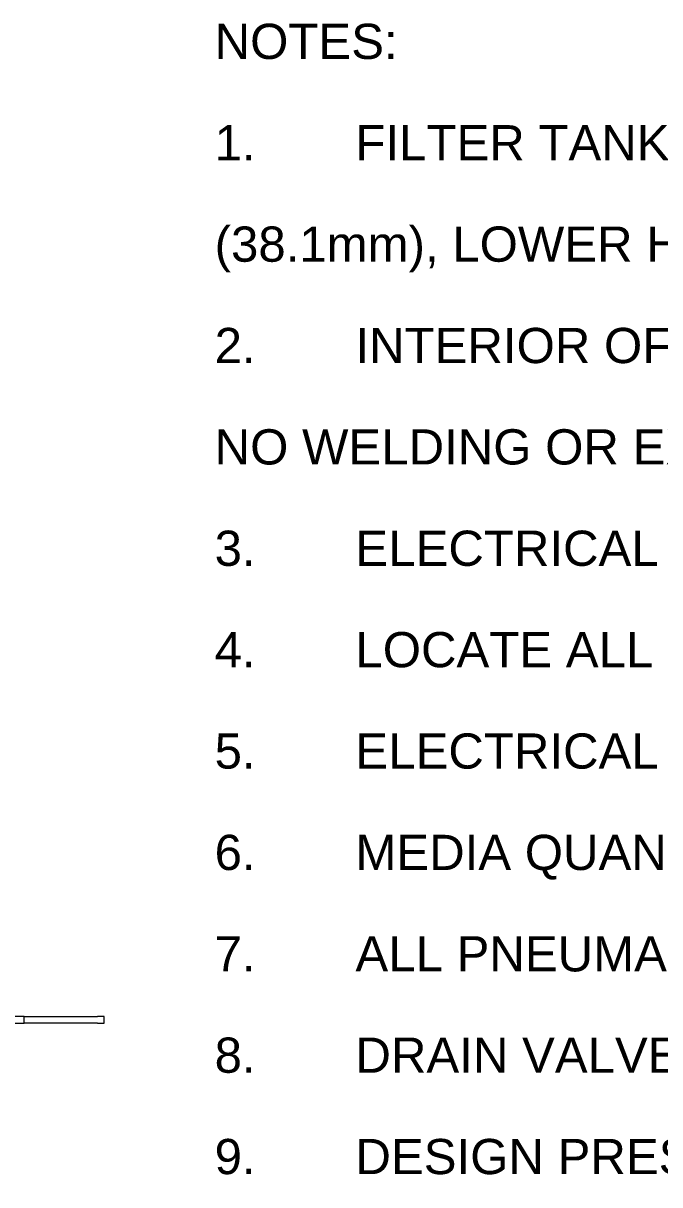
# Model space of a CAD drawing. Header units: inches. Extents: x 20 to 536, y 6 to 344.
# Drawn here: x 304.8 to 352.6, y 185.6 to 272.7 of the extents above; entities that cross this region are included whole.
import ezdxf

# ---------------------------------------------------------------- set-up
doc = ezdxf.new("R2010")
doc.units = ezdxf.units.IN
doc.header["$LTSCALE"] = 16
doc.header["$MEASUREMENT"] = 0
doc.layers.add('Symbol (ANSI)', color=7, linetype='Continuous', lineweight=25)
doc.layers.add('Visible', color=7, linetype='Continuous', lineweight=18)
doc.styles.add('Standard D-E NeptuneBenson', font='arial.ttf')

msp = doc.modelspace()

# ---------------------------------------------------------------- linework, layer by layer
at = {"layer": 'Visible', "linetype": 'Continuous', "lineweight": 18}
for p, q in [((304.91637, 198.2663), (302.91637, 198.2663)), ((302.91637, 197.7663), (304.91637, 197.7663)), ((304.91637, 198.2663), (305.41637, 198.2663)), ((304.91637, 197.7663), (304.91637, 198.2663)), ((305.41637, 197.7663), (304.91637, 197.7663)), ((305.41637, 198.2663), (310.41637, 198.2663)), ((310.41637, 197.7663), (305.41637, 197.7663)), ((310.91637, 198.2663), (310.41637, 198.2663)), ((310.41637, 197.7663), (310.91637, 197.7663)), ((310.91637, 197.7663), (310.91637, 198.2663))]:
    msp.add_line(p, q, dxfattribs=at)

# ---------------------------------------------------------------- texts
at = {"layer": 'Symbol (ANSI)', "insert": (319.1954, 272.69685), "char_height": 2.63999992, "width": 216.2072296, "attachment_point": 1, "line_spacing_factor": 1.727336, "style": 'Standard D-E NeptuneBenson'}
msp.add_mtext('\\fArial|b0|i0;\\H2.6400;NOTES:\\P\\fArial|b0|i0;\\H2.6400;1.^I\\fArial|b0|i0;\\H2.6400;FILTER TANK IS TO BE CONSTRUCTED OF HIGH QUALITY A36 CARBON STEEL, UPPER HEAD THICKNESS = 1 1/2" \\P(38.1mm), LOWER HEAD THICKNESS = 5/16" (7.93mm) & SHELL THICKNESS = 1/4" (6.35mm).\\P\\fArial|b0|i0;\\H2.6400;2.^I\\fArial|b0|i0;\\H2.6400;INTERIOR OF TANK IS LINED WITH FLEXSOL 3000. EXTERIOR IS COATED WITH 5-8 MILS OF HIGH SOLIDS ENAMEL. \\PNO WELDING OR EXTREME HEAT IS TO BE APPLIED TO TANK AFTER LINING OR COATING PROCESS IS DONE.\\P\\fArial|b0|i0;\\H2.6400;3.^I\\fArial|b0|i0;\\H2.6400;ELECTRICAL REQUIREMENTS: 120VAC-10-60Hz, 15 AMP CIRCUIT PROTECTION.\\P\\fArial|b0|i0;\\H2.6400;4.^I\\fArial|b0|i0;\\H2.6400;LOCATE ALL ELECTRICAL ITEMS IN A NON-HAZARDOUS LOCATION.\\P\\fArial|b0|i0;\\H2.6400;5.^I\\fArial|b0|i0;\\H2.6400;ELECTRICAL CONNECTIONS ARE THE RESPONSIBILITY OF THE CUSTOMER.\\P\\fArial|b0|i0;\\H2.6400;6.^I\\fArial|b0|i0;\\H2.6400;MEDIA QUANTITIES ARE INDICATED FOR INFORMATIONAL PURPOSES ONLY.\\P\\fArial|b0|i0;\\H2.6400;7.^I\\fArial|b0|i0;\\H2.6400;ALL PNEUMATIC TUBING SUPPLIED BY POOL CONTRACTOR.\\P\\fArial|b0|i0;\\H2.6400;8.^I\\fArial|b0|i0;\\H2.6400;DRAIN VALVE MUST BE A BUTTERFLY VALVE AND INSTALLED DIRECTLY ON THE BOTTOM TANK HEAD.\\P\\fArial|b0|i0;\\H2.6400;9.^I\\fArial|b0|i0;\\H2.6400;DESIGN PRESSURE IS 50 PSI (344.73 kpa). HYDROSTATICALLY TESTED TO 75 PSI (517.11 kpa).', dxfattribs=at)

doc.saveas('drawing.dxf')
